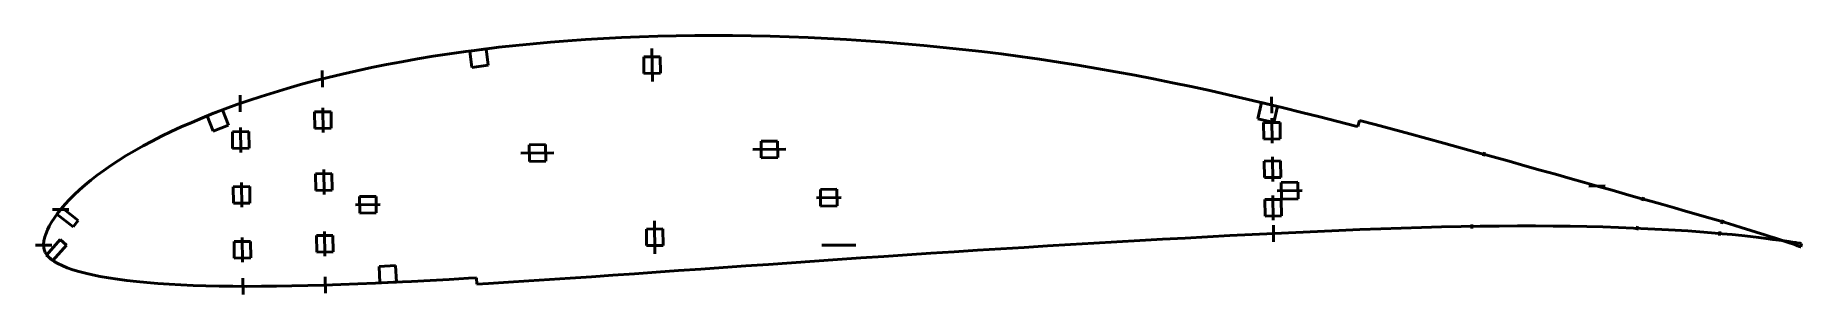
# Model space of a CAD drawing. Header units: metres. Extents: x -150 to 278, y -12 to 51.
import ezdxf

# ---------------------------------------------------------------- set-up
doc = ezdxf.new("R2010")
doc.units = ezdxf.units.M
for name, color, linetype, lineweight in [('FoilLayer', 1, 'Continuous', 50), ('StringerLayer', 1, 'Continuous', 50), ('SubLayer', 1, 'Continuous', 50)]:
    doc.layers.add(name, color=color, linetype=linetype, lineweight=lineweight)

msp = doc.modelspace()

# ---------------------------------------------------------------- linework, layer by layer
at = {"layer": 'FoilLayer'}
for p, q in [((-41.5, 47.38), (-45.51, 46.85)), ((-37.44, 47.88), (-41.5, 47.38)), ((-33.33, 48.34), (-37.44, 47.88)), ((-29.18, 48.75), (-33.33, 48.34)), ((-24.99, 49.12), (-29.18, 48.75)), ((-20.74, 49.46), (-24.99, 49.12)), ((-16.44, 49.76), (-20.74, 49.46)), ((-12.11, 50.02), (-16.44, 49.76)), ((-7.74, 50.25), (-12.11, 50.02)), ((-3.35, 50.43), (-7.74, 50.25)), ((1.09, 50.57), (-3.35, 50.43)), ((5.55, 50.67), (1.09, 50.57)), ((10.06, 50.73), (5.55, 50.67)), ((14.59, 50.76), (10.06, 50.73)), ((19.13, 50.74), (14.59, 50.76)), ((23.71, 50.68), (19.13, 50.74)), ((28.29, 50.58), (23.71, 50.68)), ((32.91, 50.44), (28.29, 50.58)), ((37.54, 50.26), (32.91, 50.44)), ((42.19, 50.04), (37.54, 50.26)), ((46.84, 49.78), (42.19, 50.04)), ((51.5, 49.48), (46.84, 49.78)), ((56.18, 49.13), (51.5, 49.48)), ((60.86, 48.75), (56.18, 49.13)), ((65.54, 48.33), (60.86, 48.75)), ((70.23, 47.87), (65.54, 48.33)), ((74.91, 47.38), (70.23, 47.87)), ((79.58, 46.84), (74.91, 47.38)), ((-68.34, 42.96), (-71.93, 42.2)), ((-64.68, 43.7), (-68.34, 42.96)), ((-60.96, 44.4), (-64.68, 43.7)), ((-57.19, 45.07), (-60.96, 44.4)), ((-53.36, 45.7), (-57.19, 45.07)), ((-49.47, 46.29), (-53.36, 45.7)), ((-45.51, 46.85), (-49.47, 46.29)), ((84.26, 46.26), (79.58, 46.84)), ((88.92, 45.64), (84.26, 46.26)), ((93.58, 44.98), (88.92, 45.64)), ((98.23, 44.29), (93.58, 44.98)), ((102.86, 43.55), (98.23, 44.29)), ((107.48, 42.78), (102.86, 43.55)), ((-85.57, 38.84), (-88.82, 37.92)), ((-82.26, 39.73), (-85.57, 38.84)), ((-78.89, 40.59), (-82.26, 39.73)), ((-75.45, 41.41), (-78.89, 40.59)), ((-71.93, 42.2), (-75.45, 41.41)), ((112.08, 41.97), (107.48, 42.78)), ((116.68, 41.12), (112.08, 41.97)), ((121.25, 40.24), (116.68, 41.12)), ((125.81, 39.32), (121.25, 40.24)), ((130.35, 38.38), (125.81, 39.32)), ((-98.07, 35.02), (-101, 34)), ((-95.07, 36.01), (-98.07, 35.02)), ((-91.98, 36.98), (-95.07, 36.01)), ((-88.82, 37.92), (-91.98, 36.98)), ((134.86, 37.4), (130.35, 38.38)), ((139.36, 36.38), (134.86, 37.4)), ((143.85, 35.34), (139.36, 36.38)), ((148.32, 34.27), (143.85, 35.34)), ((152.78, 33.21), (148.32, 34.27)), ((-109.33, 30.82), (-111.94, 29.72)), ((-106.64, 31.9), (-109.33, 30.82)), ((-103.86, 32.96), (-106.64, 31.9)), ((-101, 34), (-103.86, 32.96)), ((157.21, 32.12), (152.78, 33.21)), ((161.59, 31.03), (157.21, 32.12)), ((165.94, 29.92), (161.59, 31.03)), ((171.14, 30.18), (170.74, 28.68)), ((174.93, 29.18), (171.14, 30.18)), ((-119.26, 26.34), (-121.53, 25.18)), ((-116.9, 27.48), (-119.26, 26.34)), ((-114.46, 28.61), (-116.9, 27.48)), ((-111.94, 29.72), (-114.46, 28.61)), ((170.26, 28.81), (165.94, 29.92)), ((170.74, 28.68), (170.26, 28.81)), ((179.18, 28.06), (174.93, 29.18)), ((183.37, 26.93), (179.18, 28.06)), ((187.52, 25.8), (183.37, 26.93)), ((191.63, 24.67), (187.52, 25.8)), ((-127.79, 21.67), (-129.69, 20.49)), ((-125.81, 22.84), (-127.79, 21.67)), ((-123.71, 24.02), (-125.81, 22.84)), ((-121.53, 25.18), (-123.71, 24.02)), ((195.68, 23.56), (191.63, 24.67)), ((199.68, 22.46), (195.68, 23.56)), ((203.61, 21.37), (199.68, 22.46)), ((-133.23, 18.1), (-134.87, 16.9)), ((-131.5, 19.3), (-133.23, 18.1)), ((-129.69, 20.49), (-131.5, 19.3)), ((207.47, 20.29), (203.61, 21.37)), ((211.26, 19.23), (207.47, 20.29)), ((214.99, 18.18), (211.26, 19.23)), ((218.65, 17.16), (214.99, 18.18)), ((222.22, 16.16), (218.65, 17.16)), ((-139.17, 13.38), (-140.42, 12.2)), ((-137.84, 14.55), (-139.17, 13.38)), ((-136.41, 15.72), (-137.84, 14.55)), ((-134.87, 16.9), (-136.41, 15.72)), ((225.7, 15.17), (222.22, 16.16)), ((229.1, 14.21), (225.7, 15.17)), ((232.42, 13.28), (229.1, 14.21)), ((235.64, 12.37), (232.42, 13.28)), ((-143.6, 8.78), (-144.46, 7.67)), ((-142.63, 9.89), (-143.6, 8.78)), ((-141.57, 11.04), (-142.63, 9.89)), ((-140.42, 12.2), (-141.57, 11.04)), ((238.76, 11.49), (235.64, 12.37)), ((241.78, 10.63), (238.76, 11.49)), ((244.69, 9.8), (241.78, 10.63)), ((247.51, 9.01), (244.69, 9.8)), ((250.21, 8.24), (247.51, 9.01)), ((-146.46, 4.57), (-146.91, 3.67)), ((-145.89, 5.58), (-146.46, 4.57)), ((-145.23, 6.61), (-145.89, 5.58)), ((-144.46, 7.67), (-145.23, 6.61)), ((186.19, 4.27), (191.02, 4.41)), ((191.02, 4.41), (195.78, 4.5)), ((195.78, 4.5), (200.45, 4.57)), ((200.45, 4.57), (205, 4.61)), ((205, 4.61), (209.47, 4.64)), ((209.47, 4.64), (213.84, 4.65)), ((213.84, 4.65), (218.1, 4.62)), ((218.1, 4.62), (222.24, 4.56)), ((222.24, 4.56), (226.26, 4.49)), ((226.26, 4.49), (230.15, 4.4)), ((230.15, 4.4), (233.93, 4.29)), ((233.93, 4.29), (237.58, 4.15)), ((252.8, 7.5), (250.21, 8.24)), ((255.26, 6.79), (252.8, 7.5)), ((257.61, 6.11), (255.26, 6.79)), ((259.84, 5.45), (257.61, 6.11)), ((261.95, 4.82), (259.84, 5.45)), ((263.94, 4.21), (261.95, 4.82)), ((-147.84, 0.13), (-147.85, 0)), ((-147.85, 0), (-147.8, -0.74)), ((-147.75, 1.06), (-147.84, 0.13)), ((-147.56, 1.98), (-147.75, 1.06)), ((-147.31, 2.64), (-147.56, 1.98)), ((-146.91, 3.67), (-147.31, 2.64)), ((95.51, -0.19), (101.14, 0.14)), ((101.14, 0.14), (106.73, 0.47)), ((106.73, 0.47), (112.31, 0.8)), ((112.31, 0.8), (117.88, 1.12)), ((117.88, 1.12), (123.41, 1.42)), ((123.41, 1.42), (128.9, 1.71)), ((128.9, 1.71), (134.35, 2)), ((134.35, 2), (139.76, 2.3)), ((139.76, 2.3), (145.14, 2.58)), ((145.14, 2.58), (150.47, 2.83)), ((150.47, 2.83), (155.75, 3.08)), ((155.75, 3.08), (160.96, 3.32)), ((160.96, 3.32), (166.13, 3.56)), ((166.13, 3.56), (171.25, 3.77)), ((171.25, 3.77), (176.31, 3.96)), ((176.31, 3.96), (181.29, 4.12)), ((181.29, 4.12), (186.19, 4.27)), ((237.58, 4.15), (241.08, 3.99)), ((241.08, 3.99), (244.45, 3.83)), ((244.45, 3.83), (247.68, 3.65)), ((247.68, 3.65), (250.77, 3.45)), ((250.77, 3.45), (253.7, 3.23)), ((253.7, 3.23), (256.48, 3)), ((256.48, 3), (259.09, 2.77)), ((259.09, 2.77), (261.55, 2.55)), ((261.55, 2.55), (263.85, 2.31)), ((263.85, 2.31), (265.98, 2.08)), ((265.81, 3.64), (263.94, 4.21)), ((267.55, 3.1), (265.81, 3.64)), ((265.98, 2.08), (267.95, 1.85)), ((269.17, 2.59), (267.55, 3.1)), ((267.95, 1.85), (269.74, 1.62)), ((270.66, 2.11), (269.17, 2.59)), ((269.74, 1.62), (271.37, 1.4)), ((272.02, 1.67), (270.66, 2.11)), ((271.37, 1.4), (272.82, 1.21)), ((273.25, 1.26), (272.02, 1.67)), ((272.82, 1.21), (274.1, 1.03)), ((274.35, 0.9), (273.25, 1.26)), ((274.1, 1.03), (275.21, 0.87)), ((275.32, 0.57), (274.35, 0.9)), ((275.21, 0.87), (276.16, 0.73)), ((276.15, 0.29), (275.32, 0.57)), ((276.84, 0.05), (276.15, 0.29)), ((276.16, 0.73), (276.94, 0.62)), ((277.39, -0.15), (276.84, 0.05)), ((276.94, 0.62), (277.55, 0.52)), ((277.55, 0.52), (277.98, 0.45)), ((277.98, 0.45), (278.27, 0.41)), ((278.36, 0.4), (278.13, -0.4)), ((278.27, 0.41), (278.36, 0.4)), ((-147.8, -0.74), (-147.65, -1.28)), ((-147.65, -1.28), (-147.42, -1.8)), ((-147.42, -1.8), (-147.05, -2.35)), ((-147.05, -2.35), (-146.58, -2.9)), ((-146.58, -2.9), (-145.99, -3.44)), ((-145.99, -3.44), (-145.27, -3.96)), ((-145.27, -3.96), (-144.42, -4.46)), ((27.88, -4.64), (33.44, -4.24)), ((33.44, -4.24), (39.02, -3.86)), ((39.02, -3.86), (44.63, -3.48)), ((44.63, -3.48), (50.25, -3.1)), ((50.25, -3.1), (55.88, -2.71)), ((55.88, -2.71), (61.54, -2.33)), ((61.54, -2.33), (67.21, -1.96)), ((67.21, -1.96), (72.88, -1.6)), ((72.88, -1.6), (78.54, -1.25)), ((78.54, -1.25), (84.2, -0.88)), ((84.2, -0.88), (89.86, -0.53)), ((89.86, -0.53), (95.51, -0.19)), ((277.79, -0.29), (277.39, -0.15)), ((278.05, -0.37), (277.79, -0.29)), ((278.13, -0.4), (278.05, -0.37)), ((-144.42, -4.46), (-143.37, -4.96)), ((-143.37, -4.96), (-142.15, -5.45)), ((-142.15, -5.45), (-140.77, -5.93)), ((-140.77, -5.93), (-139.31, -6.39)), ((-139.31, -6.39), (-137.72, -6.81)), ((-137.72, -6.81), (-135.98, -7.2)), ((-135.98, -7.2), (-134.09, -7.57)), ((-134.09, -7.57), (-132.07, -7.93)), ((-132.07, -7.93), (-129.95, -8.26)), ((-129.95, -8.26), (-127.7, -8.55)), ((-127.7, -8.55), (-125.33, -8.81)), ((-58.61, -8.77), (-54.11, -8.54)), ((-54.11, -8.54), (-49.51, -8.28)), ((-49.51, -8.28), (-44.82, -8)), ((-44.82, -8), (-42.93, -7.88)), ((-42.93, -7.88), (-42.84, -9.43)), ((-30.19, -8.66), (-25.21, -8.32)), ((-25.21, -8.32), (-20.15, -7.98)), ((-20.15, -7.98), (-15.01, -7.63)), ((-15.01, -7.63), (-9.83, -7.29)), ((-9.83, -7.29), (-4.59, -6.92)), ((-4.59, -6.92), (0.7, -6.55)), ((0.7, -6.55), (6.05, -6.17)), ((6.05, -6.17), (11.46, -5.78)), ((11.46, -5.78), (16.9, -5.41)), ((16.9, -5.41), (22.37, -5.03)), ((22.37, -5.03), (27.88, -4.64)), ((-125.33, -8.81), (-122.81, -9.04)), ((-122.81, -9.04), (-120.17, -9.25)), ((-120.17, -9.25), (-117.42, -9.45)), ((-117.42, -9.45), (-114.58, -9.61)), ((-114.58, -9.61), (-111.61, -9.74)), ((-111.61, -9.74), (-108.52, -9.83)), ((-108.52, -9.83), (-105.3, -9.9)), ((-105.3, -9.9), (-101.99, -9.95)), ((-101.99, -9.95), (-98.57, -9.97)), ((-98.57, -9.97), (-95.05, -9.96)), ((-95.05, -9.96), (-91.41, -9.91)), ((-91.41, -9.91), (-87.65, -9.84)), ((-87.65, -9.84), (-83.78, -9.76)), ((-83.78, -9.76), (-79.84, -9.66)), ((-79.84, -9.66), (-75.79, -9.52)), ((-75.79, -9.52), (-71.65, -9.36)), ((-71.65, -9.36), (-67.39, -9.17)), ((-67.39, -9.17), (-63.04, -8.98)), ((-63.04, -8.98), (-58.61, -8.77)), ((-42.84, -9.43), (-39.95, -9.26)), ((-39.95, -9.26), (-35.1, -8.97)), ((-35.1, -8.97), (-30.19, -8.66))]:
    msp.add_line(p, q, dxfattribs=at)
at = {"layer": 'StringerLayer'}
for p, q in [((-40.57, 47.5), (-44.53, 46.98)), ((-40.05, 43.54), (-40.57, 47.5)), ((-44.53, 46.98), (-44.01, 43.02)), ((-44.01, 43.02), (-40.05, 43.54)), ((147.43, 34.49), (146.5, 30.6)), ((151.32, 33.56), (147.43, 34.49)), ((-104.45, 32.74), (-108.18, 31.31)), ((-108.18, 31.31), (-106.76, 27.57)), ((-103.02, 29), (-104.45, 32.74)), ((146.5, 30.6), (150.39, 29.67)), ((150.39, 29.67), (151.32, 33.56)), ((-106.76, 27.57), (-103.02, 29)), ((-143.37, 9.06), (-144.61, 7.49)), ((-139.44, 5.97), (-143.37, 9.06)), ((-144.61, 7.49), (-140.67, 4.4)), ((-140.67, 4.4), (-139.44, 5.97)), ((-143.81, 1.33), (-147.12, -2.42)), ((-142.31, 0), (-143.81, 1.33)), ((-147.12, -2.42), (-145.63, -3.74)), ((-145.63, -3.74), (-142.31, 0)), ((-62.49, -4.95), (-66.48, -5.13)), ((-66.48, -5.13), (-66.31, -9.12)), ((-62.31, -8.95), (-62.49, -4.95)), ((-66.31, -9.12), (-62.31, -8.95))]:
    msp.add_line(p, q, dxfattribs=at)
at = {"layer": 'SubLayer'}
for p, q in [((-0.38, 47.57), (-0.26, 39.57)), ((1.65, 45.6), (-2.35, 45.54)), ((-2.35, 45.54), (-2.29, 41.54)), ((1.71, 41.6), (1.65, 45.6)), ((-80.31, 42.24), (-80.25, 38.24)), ((-2.29, 41.54), (1.71, 41.6)), ((-100.22, 36.29), (-100.16, 32.29)), ((149.82, 35.91), (149.88, 31.91)), ((-78.15, 32.29), (-82.15, 32.23)), ((-82.15, 32.23), (-82.09, 28.23)), ((-80.17, 33.26), (-80.08, 27.26)), ((-78.09, 28.29), (-78.15, 32.29)), ((149.9, 30.69), (149.99, 24.69)), ((-98.08, 27.47), (-102.08, 27.41)), ((-102.08, 27.41), (-102.02, 23.41)), ((-100.1, 28.44), (-100.01, 22.44)), ((-98.02, 23.47), (-98.08, 27.47)), ((-82.09, 28.23), (-78.09, 28.29)), ((151.91, 29.72), (147.91, 29.66)), ((147.91, 29.66), (147.97, 25.66)), ((147.97, 25.66), (151.97, 25.72)), ((151.97, 25.72), (151.91, 29.72)), ((-102.02, 23.41), (-98.02, 23.47)), ((-32.11, 22.25), (-24.11, 22.38)), ((-26.14, 24.34), (-30.14, 24.28)), ((-30.14, 24.28), (-30.08, 20.28)), ((-26.08, 20.34), (-26.14, 24.34)), ((24.11, 23.11), (32.11, 23.23)), ((30.08, 25.2), (26.08, 25.14)), ((26.08, 25.14), (26.14, 21.14)), ((30.14, 21.2), (30.08, 25.2)), ((201.23, 21.51), (201.5, 22.47)), ((-77.93, 17.32), (-81.93, 17.26)), ((-81.93, 17.26), (-81.86, 13.26)), ((-79.94, 18.29), (-79.85, 12.29)), ((-77.87, 13.32), (-77.93, 17.32)), ((-30.08, 20.28), (-26.08, 20.34)), ((26.14, 21.14), (30.14, 21.2)), ((152.05, 20.4), (148.05, 20.34)), ((148.05, 20.34), (148.12, 16.34)), ((150.04, 21.37), (150.13, 15.37)), ((152.11, 16.4), (152.05, 20.4)), ((-97.88, 14.19), (-101.88, 14.13)), ((-101.88, 14.13), (-101.82, 10.13)), ((-99.9, 15.16), (-99.8, 9.16)), ((-97.82, 10.19), (-97.88, 14.19)), ((-81.86, 13.26), (-77.87, 13.32)), ((44.48, 13.51), (40.48, 13.45)), ((40.48, 13.45), (40.54, 9.45)), ((44.54, 9.51), (44.48, 13.51)), ((148.12, 16.34), (152.11, 16.4)), ((151.24, 13.14), (157.24, 13.23)), ((156.21, 15.21), (152.21, 15.15)), ((152.21, 15.15), (152.27, 11.15)), ((156.27, 11.21), (156.21, 15.21)), ((226.73, 14.29), (230.73, 14.35)), ((-145.71, 8.6), (-141.71, 8.66)), ((-101.82, 10.13), (-97.82, 10.19)), ((-72.22, 9.72), (-66.22, 9.82)), ((-67.25, 11.8), (-71.25, 11.74)), ((-71.25, 11.74), (-71.19, 7.74)), ((-67.19, 7.8), (-67.25, 11.8)), ((39.51, 11.43), (45.51, 11.52)), ((40.54, 9.45), (44.54, 9.51)), ((152.2, 11.07), (148.2, 11.01)), ((148.2, 11.01), (148.26, 7.01)), ((150.18, 12.04), (150.27, 6.04)), ((152.26, 7.07), (152.2, 11.07)), ((152.27, 11.15), (156.27, 11.21)), ((239.73, 10.69), (240.01, 11.65)), ((-71.19, 7.74), (-67.19, 7.8)), ((0.38, -2.08), (0.26, 5.92)), ((148.26, 7.01), (152.26, 7.07)), ((150.29, 4.83), (150.35, 0.83)), ((198.38, 4.04), (198.44, 5.04)), ((238.44, 3.61), (238.54, 4.6)), ((258.96, 5.19), (259.24, 6.15)), ((-149.84, 0), (-145.84, 0)), ((-97.68, 0.92), (-101.68, 0.85)), ((-101.68, 0.85), (-101.62, -3.14)), ((-99.69, 1.89), (-99.6, -4.11)), ((-97.62, -3.08), (-97.68, 0.92)), ((-77.7, 2.36), (-81.7, 2.3)), ((-81.7, 2.3), (-81.64, -1.7)), ((-79.71, 3.33), (-79.62, -2.67)), ((-77.64, -1.64), (-77.7, 2.36)), ((2.29, 3.95), (-1.71, 3.89)), ((-1.71, 3.89), (-1.65, -0.11)), ((2.35, -0.05), (2.29, 3.95)), ((40.81, 0), (49.09, 0)), ((258.41, 2.33), (258.55, 3.32)), ((-101.62, -3.14), (-97.62, -3.08)), ((-81.64, -1.7), (-77.64, -1.64)), ((-1.65, -0.11), (2.35, -0.05)), ((-99.54, -7.97), (-99.48, -11.96)), ((-79.55, -7.65), (-79.48, -11.65))]:
    msp.add_line(p, q, dxfattribs=at)

doc.saveas('drawing.dxf')
